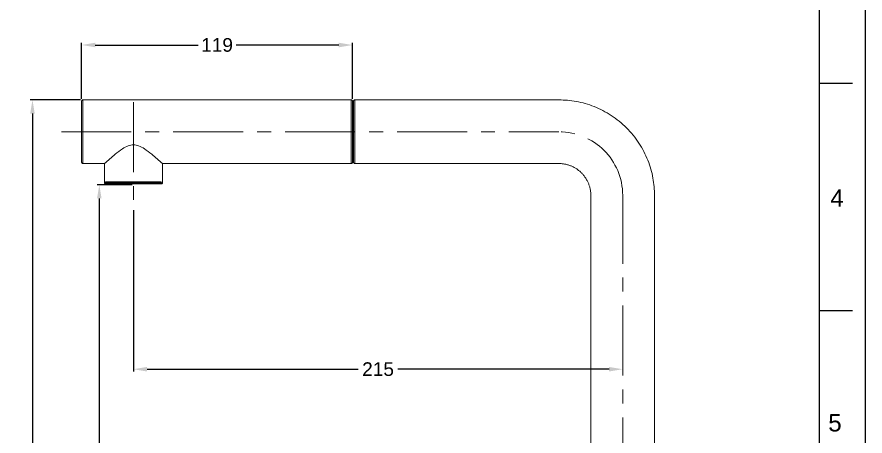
# Model space of a CAD drawing. Header units: inches. Extents: x 5272 to 5866, y -631 to 209.
# Drawn here: x 5493.6 to 5866.3, y -266.2 to -81.9 of the extents above; entities that cross this region are included whole.
import ezdxf

# ---------------------------------------------------------------- set-up
doc = ezdxf.new("R2010")
doc.units = ezdxf.units.IN
doc.header["$LTSCALE"] = 4.84
doc.header["$MEASUREMENT"] = 0
doc.header["$PDMODE"] = 3
doc.header["$PDSIZE"] = 0.3125
doc.linetypes.add('CENTERX2', pattern=[20.32, 12.7, -2.54, 2.54, -2.54])
doc.layers.get('0').update_dxf_attribs({"linetype": 'CONTINUOUS', "lineweight": 13})
doc.layers.get('Defpoints').update_dxf_attribs({"linetype": 'CONTINUOUS'})
doc.layers.add('CENTER', color=1, linetype='CENTERX2', lineweight=15)
doc.layers.add('DIM', color=3, linetype='CONTINUOUS', lineweight=9)
doc.layers.add('FORM', color=7, linetype='CONTINUOUS')
doc.styles.get("Standard").update_dxf_attribs({"font": 'arial.ttf'})
doc.dimstyles.new('사본 DIMSTYLE_1', dxfattribs={"dimtxt": 6, "dimasz": 6, "dimexe": 1, "dimexo": 1, "dimgap": 2, "dimtad": 1, "dimtih": 1, "dimtoh": 1, "dimdec": 1, "dimdsep": 46, "dimtxsty": 'Standard', "dimcen": 0, "dimclrd": 3, "dimclre": 3, "dimclrt": 4, "dimazin": 0, "dimtp": 0.3, "dimtm": 0.3, "dimtfac": 1, "dimtdec": 1, "dimtofl": 0, "dimtmove": 0, "dimatfit": 3, "dimfxl": 1, "dimtolj": 1, "dimtzin": 0, "dimarcsym": 0})

# ---------------------------------------------------------------- blocks, each defined once
blk = doc.blocks.new('*D2')
at = {"layer": 'DIM', "color": 3, "lineweight": -2, "transparency": 16777216}
for p, q in [((5521.5, -118.38), (5499.39, -118.38)), ((5500.39, -124.38), (5500.39, -288.31)), ((5500.39, -462.36), (5500.39, -298.44)), ((5528.75, -468.36), (5499.39, -468.36))]:
    blk.add_line(p, q, dxfattribs=at)
at = {"layer": 'DIM', "color": 3, "transparency": 16777216}
for points in [[(5499.39, -124.38), (5501.39, -124.38), (5500.39, -118.38)], [(5499.39, -462.36), (5501.39, -462.36), (5500.39, -468.36)]]:
    blk.add_solid(points, dxfattribs=at)
at = {"layer": 'DIM', "color": 4, "transparency": 16777216, "insert": (5500.39, -293.37), "char_height": 6, "attachment_point": 5}
blk.add_mtext('\\A1;350', dxfattribs=at)
blk = doc.blocks.new('*D6')
at = {"layer": 'Defpoints', "color": 0, "transparency": 16777216}
for p in [(5544.75, -165.91), (5759.75, -236.78), (5759.75, -236.78)]:
    blk.add_point(p, dxfattribs=at)
at = {"layer": 'DIM', "color": 3, "lineweight": -2, "transparency": 16777216}
for p, q in [((5544.75, -166.91), (5544.75, -237.78)), ((5550.75, -236.78), (5643.55, -236.78)), ((5753.75, -236.78), (5660.95, -236.78))]:
    blk.add_line(p, q, dxfattribs=at)
at = {"layer": 'DIM', "color": 3, "transparency": 16777216}
for points in [[(5550.75, -235.78), (5550.75, -237.78), (5544.75, -236.78)], [(5753.75, -235.78), (5753.75, -237.78), (5759.75, -236.78)]]:
    blk.add_solid(points, dxfattribs=at)
at = {"layer": 'DIM', "color": 4, "transparency": 16777216, "insert": (5652.25, -236.78), "char_height": 6, "attachment_point": 5}
blk.add_mtext('\\A1;215', dxfattribs=at)
blk = doc.blocks.new('*D13')
at = {"layer": 'DIM', "color": 3, "lineweight": -2, "transparency": 16777216}
for p, q in [((5544.13, -155.7), (5528.75, -155.7)), ((5529.75, -161.7), (5529.75, -306.96)), ((5529.75, -462.36), (5529.75, -317.1)), ((5734.35, -468.36), (5528.75, -468.36))]:
    blk.add_line(p, q, dxfattribs=at)
at = {"layer": 'DIM', "color": 3, "transparency": 16777216}
for points in [[(5528.75, -161.7), (5530.75, -161.7), (5529.75, -155.7)], [(5528.75, -462.36), (5530.75, -462.36), (5529.75, -468.36)]]:
    blk.add_solid(points, dxfattribs=at)
at = {"layer": 'DIM', "color": 4, "transparency": 16777216, "insert": (5529.75, -312.03), "char_height": 6, "attachment_point": 5}
blk.add_mtext('\\A1;312.7', dxfattribs=at)
blk = doc.blocks.new('*D15')
at = {"layer": 'Defpoints', "color": 0, "transparency": 16777216}
for p in [(5641, -94.27), (5522, -118.88), (5641, -118.88)]:
    blk.add_point(p, dxfattribs=at)
at = {"layer": 'DIM', "color": 3, "lineweight": -2, "transparency": 16777216}
for p, q in [((5522, -117.88), (5522, -93.27)), ((5528, -94.27), (5573.15, -94.27)), ((5635, -94.27), (5589.85, -94.27)), ((5641, -117.88), (5641, -93.27))]:
    blk.add_line(p, q, dxfattribs=at)
at = {"layer": 'DIM', "color": 3, "transparency": 16777216}
for points in [[(5528, -93.27), (5528, -95.27), (5522, -94.27)], [(5635, -93.27), (5635, -95.27), (5641, -94.27)]]:
    blk.add_solid(points, dxfattribs=at)
at = {"layer": 'DIM', "color": 4, "transparency": 16777216, "insert": (5581.5, -94.27), "char_height": 6, "attachment_point": 5}
blk.add_mtext('\\A1;119', dxfattribs=at)

msp = doc.modelspace()

# ---------------------------------------------------------------- linework, layer by layer
for points, weights in [([(5522, -118.88), (5522, -118.38), (5522.5, -118.38)], [1, 0.707106781186, 1]), ([(5640.5, -118.38), (5641, -118.38), (5641, -118.88)], [1, 0.707106781186, 1]), ([(5641.5, -118.88), (5641.5, -118.38), (5642, -118.38)], [1, 0.707106781186, 1]), ([(5731.75, -118.38), (5773.75, -118.38), (5773.75, -160.38)], [1, 0.707106781187, 1]), ([(5522, -145.88), (5522, -146.38), (5522.5, -146.38)], [1, 0.707106781187, 1]), ([(5641.5, -145.88), (5641.5, -146.38), (5642, -146.38)], [1, 0.707106781187, 1]), ([(5532.17, -155.26), (5532.22, -155.31), (5532.3, -155.31)], [1, 0.934172358963, 1]), ([(5532.37, -155.29), (5532.5, -155.25), (5532.5, -155.11)], [1, 0.823538585931, 1]), ([(5557.12, -155.29), (5557, -155.24), (5557, -155.11)], [1, 0.839121055172, 1]), ([(5557.3, -155.28), (5557.25, -155.31), (5557.2, -155.31)], [1, 0.963307355613, 1]), ([(5557.5, -154.88), (5557.5, -155.11), (5557.33, -155.26)], [1, 0.912870929175, 1])]:
    msp.add_rational_spline(points, weights, degree=2)
for points in [[(5522, -118.88), (5522, -132.38), (5522, -145.87)], [(5522.5, -118.38), (5581.5, -118.38), (5640.5, -118.38)], [(5522.5, -118.4), (5522.5, -132.39), (5522.5, -146.38)], [(5640.5, -146.37), (5640.5, -132.38), (5640.5, -118.38)], [(5641, -118.9), (5641, -132.39), (5641, -145.88)], [(5641.5, -118.88), (5641.5, -132.38), (5641.5, -145.87)], [(5731.75, -118.38), (5686.87, -118.38), (5642, -118.38)], [(5642, -118.38), (5642, -132.38), (5642, -146.37)], [(5522.5, -146.38), (5527.25, -146.38), (5532, -146.38)], [(5532, -146.38), (5532, -150.63), (5532, -154.88)], [(5557.5, -146.38), (5557.5, -150.63), (5557.5, -154.88)], [(5557.5, -146.38), (5599, -146.38), (5640.5, -146.38)], [(5731.75, -146.38), (5686.87, -146.38), (5642, -146.38)], [(5532, -154.88), (5544.74, -154.88), (5557.49, -154.88)], [(5532.17, -155.26), (5544.74, -155.26), (5557.32, -155.26)], [(5557.2, -155.31), (5544.75, -155.31), (5532.31, -155.31)], [(5532.5, -155.11), (5532.5, -154.75), (5532.5, -154.38)], [(5532.5, -155.11), (5544.74, -155.11), (5556.99, -155.11)], [(5557, -154.38), (5544.75, -154.38), (5532.51, -154.38)], [(5557, -155.11), (5557, -154.75), (5557, -154.38)], [(5745.75, -160.38), (5745.75, -243.87), (5745.75, -327.36)], [(5773.75, -160.38), (5773.75, -243.87), (5773.75, -327.36)]]:
    msp.add_open_spline(points, degree=2)
msp.add_open_spline([(5532.01, -146.37), (5533.55, -144.98), (5536.09, -142.71), (5539.57, -140.04), (5542.26, -138.54), (5544.75, -138), (5547.24, -138.54), (5549.93, -140.04), (5553.41, -142.71), (5555.96, -144.98), (5557.5, -146.38)], degree=3, knots=[0, 0, 0, 0, 6.231258, 10.22477, 13.123182, 15.428409, 17.733511, 20.631896, 24.625772, 30.871511, 30.871511, 30.871511, 30.871511])
for points, weights, knots in [([(5640.5, -146.38), (5640.71, -146.38), (5640.85, -146.24), (5641, -146.09), (5641, -145.88)], [1, 0.923879532512, 1, 0.923879532511, 1], [0, 0, 0, 0.3926991, 0.3926991, 0.7853982, 0.7853982, 0.7853982]), ([(5731.75, -146.38), (5737.55, -146.38), (5741.65, -150.48), (5745.75, -154.58), (5745.75, -160.38)], [1, 0.923879532511, 1, 0.923879532511, 1], [0, 0, 0, 10.995574, 10.995574, 21.991149, 21.991149, 21.991149]), ([(5532, -154.88), (5532, -154.99), (5532.04, -155.08), (5532.08, -155.18), (5532.17, -155.26)], [1, 0.979694481036, 1, 0.976186839676, 1], [0, 0, 0, 0.2018644, 0.2018644, 0.4205343, 0.4205343, 0.4205343])]:
    msp.add_rational_spline(points, weights, degree=2, knots=knots)
at = {"layer": 'CENTER', "ltscale": 0.5}
for p, q in [((5544.75, -119.36), (5544.75, -165.91)), ((5513.09, -132.38), (5731.75, -132.38)), ((5759.75, -583.78), (5759.75, -160.38))]:
    msp.add_line(p, q, dxfattribs=at)
msp.add_arc((5731.75, -160.38), 28, 0, 90, dxfattribs=at)
at = {"layer": 'FORM'}
for p, q in [((5866.26, 209.03), (5866.26, -630.97)), ((5846.26, -610.97), (5846.26, 189.03))]:
    msp.add_line(p, q, dxfattribs=at)
at = {"layer": 'FORM', "color": 7, "linetype": 'Continuous'}
for p, q in [((5846.26, -110.97), (5860.79, -110.97)), ((5846.26, -210.97), (5860.79, -210.97))]:
    msp.add_line(p, q, dxfattribs=at)

# ---------------------------------------------------------------- texts
at = {"layer": 'FORM', "char_height": 7.62, "attachment_point": 5}
for s, insert in [('4', (5853.99, -161.46)), ('5', (5853.04, -260.39))]:
    msp.add_mtext_dynamic_manual_height_columns(s, width=50, gutter_width=12.5, heights=[0], dxfattribs=dict(at, insert=insert))

# ---------------------------------------------------------------- dimensions: what is measured, and where the dimension line sits
at = {"layer": 'DIM'}
dim = msp.add_linear_dim(base=(5641, -94.27), p1=(5522, -118.88), p2=(5641, -118.88), dimstyle='사본 DIMSTYLE_1', override={"dimtad": 0}, dxfattribs=at)
dim.commit()
dim.dimension.update_dxf_attribs({"geometry": '*D15', "text_midpoint": (5581.5, -94.27)})
for base, p1, p2, picture, middle in [((5500.39, -118.38), (5529.75, -468.36), (5522.5, -118.38), '*D2', (5500.39, -293.37)), ((5529.75, -468.36), (5545.13, -155.7), (5735.35, -468.36), '*D13', (5529.75, -312.03))]:
    dim = msp.add_linear_dim(base=base, p1=p1, p2=p2, angle=90, dimstyle='사본 DIMSTYLE_1', dxfattribs=at)
    dim.commit()
    dim.dimension.update_dxf_attribs({"geometry": picture, "text_midpoint": middle})
dim = msp.add_linear_dim(base=(5759.75, -236.78), p1=(5544.75, -165.91), p2=(5759.75, -236.78), dimstyle='사본 DIMSTYLE_1', override={"dimtad": 0}, dxfattribs=at)
dim.commit()
dim.dimension.update_dxf_attribs({"geometry": '*D6', "text_midpoint": (5652.25, -236.78), "dimtype": 160})

doc.saveas('drawing.dxf')
